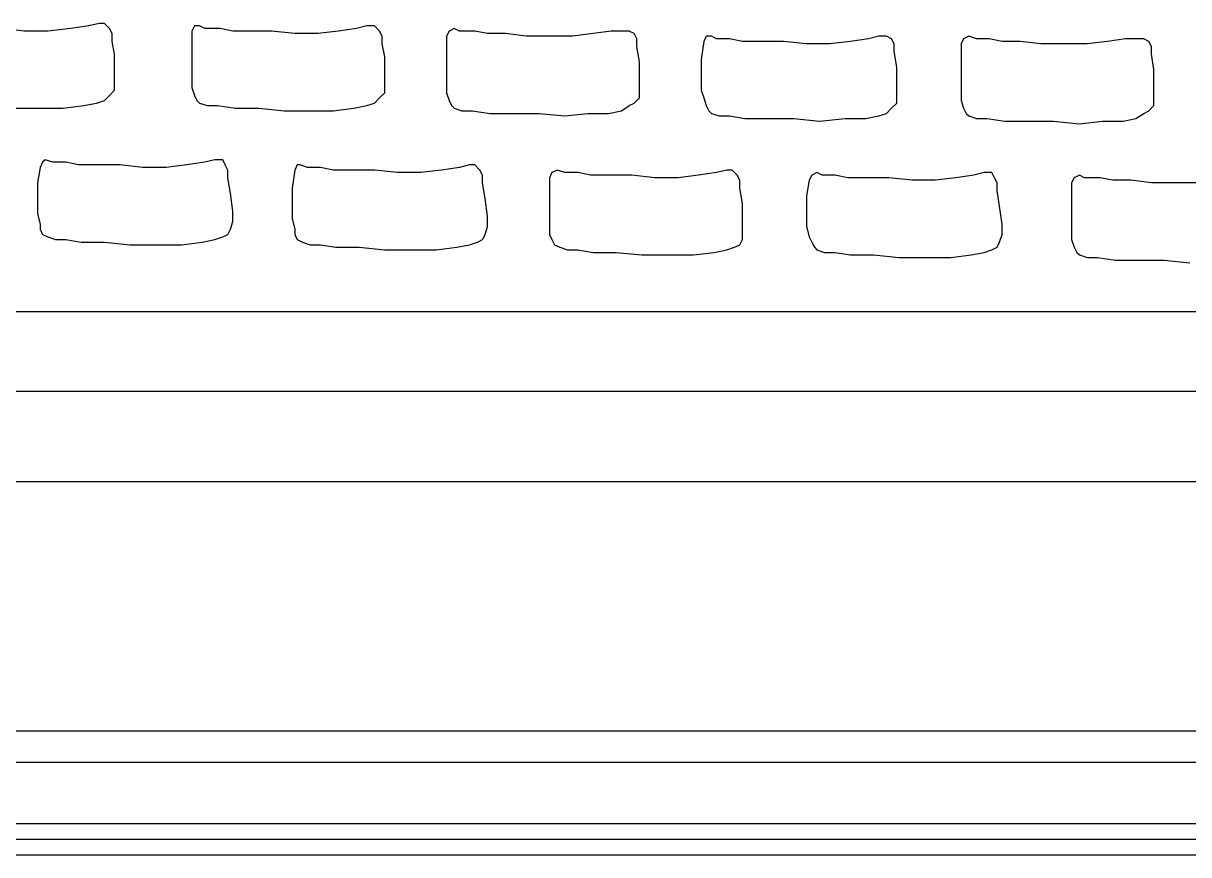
# Model space of a CAD drawing. Header units: millimetres. Extents: x 37541 to 999880, y 4425 to 1416340.
# Drawn here: x 371511 to 372145, y 1338529 to 1338981 of the extents above; entities that cross this region are included whole.
import ezdxf

# ---------------------------------------------------------------- set-up
doc = ezdxf.new("R2010")
doc.units = ezdxf.units.MM
doc.header["$LTSCALE"] = 150
doc.layers.get('0').update_dxf_attribs({"lineweight": 0})
doc.layers.add('-----20 General Symbol', color=3, linetype='Continuous')

# ---------------------------------------------------------------- blocks, each defined once
blk = doc.blocks.new('lkjlak')
for p, q in [((479976.78, 239008.49), (479970.95, 239009.14)), ((479976.78, 239008.49), (479970.95, 239009.14)), ((479988.43, 239009.14), (479982.6, 239008.49)), ((479988.43, 239009.14), (479982.6, 239008.49)), ((479992.96, 239009.79), (479988.43, 239009.14)), ((479992.96, 239009.79), (479988.43, 239009.14)), ((479995.54, 239010.43), (479992.96, 239009.79)), ((479995.54, 239010.43), (479992.96, 239009.79)), ((479992.96, 239009.79), (479992.96, 239009.79)), ((479996.84, 239010.43), (479995.54, 239010.43)), ((479996.84, 239010.43), (479995.54, 239010.43)), ((479998.13, 239009.14), (479996.84, 239010.43)), ((479998.13, 239009.14), (479996.84, 239010.43)), ((479998.78, 239007.85), (479998.13, 239009.14)), ((479998.78, 239007.85), (479998.13, 239009.14)), ((480019.49, 239009.79), (480018.84, 239008.49)), ((480019.49, 239009.79), (480018.84, 239008.49)), ((480020.78, 239009.79), (480019.49, 239009.79)), ((480020.78, 239009.79), (480019.49, 239009.79)), ((480022.08, 239009.14), (480020.78, 239009.79)), ((480022.08, 239009.14), (480020.78, 239009.79)), ((480024.02, 239009.14), (480022.08, 239009.14)), ((480024.02, 239009.14), (480022.08, 239009.14)), ((480025.96, 239009.14), (480024.02, 239009.14)), ((480025.96, 239009.14), (480024.02, 239009.14)), ((480024.02, 239009.14), (480024.02, 239009.14)), ((480029.2, 239008.49), (480025.96, 239009.14)), ((480029.2, 239008.49), (480025.96, 239009.14)), ((480060.26, 239009.14), (480055.73, 239008.49)), ((480060.26, 239009.14), (480055.73, 239008.49)), ((480062.85, 239009.79), (480060.26, 239009.14)), ((480062.85, 239009.79), (480060.26, 239009.14)), ((480060.26, 239009.14), (480060.26, 239009.14)), ((480064.79, 239009.79), (480062.85, 239009.79)), ((480064.79, 239009.79), (480062.85, 239009.79)), ((480066.08, 239008.49), (480064.79, 239009.79)), ((480066.08, 239008.49), (480064.79, 239009.79)), ((480084.85, 239009.14), (480083.56, 239008.49)), ((480084.85, 239009.14), (480083.56, 239008.49)), ((480086.15, 239008.49), (480084.85, 239009.14)), ((480086.15, 239008.49), (480084.85, 239009.14)), ((479982.6, 239008.49), (479976.78, 239008.49)), ((479982.6, 239008.49), (479976.78, 239008.49)), ((479998.78, 239005.9), (479998.78, 239007.85)), ((479998.78, 239007.85), (479998.78, 239007.85)), ((479998.78, 239007.85), (479998.78, 239007.85)), ((479998.78, 239005.9), (479998.78, 239007.85)), ((479999.43, 239002.67), (479998.78, 239005.9)), ((479999.43, 239002.67), (479998.78, 239005.9)), ((480018.84, 239008.49), (480018.84, 239003.96)), ((480018.84, 239008.49), (480018.84, 239008.49)), ((480018.84, 239008.49), (480018.84, 239003.96)), ((480033.73, 239008.49), (480029.2, 239008.49)), ((480033.73, 239008.49), (480029.2, 239008.49)), ((480038.9, 239008.49), (480033.73, 239008.49)), ((480038.9, 239008.49), (480033.73, 239008.49)), ((480044.73, 239007.85), (480038.9, 239008.49)), ((480044.73, 239007.85), (480038.9, 239008.49)), ((480050.55, 239007.85), (480044.73, 239007.85)), ((480050.55, 239007.85), (480044.73, 239007.85)), ((480055.73, 239008.49), (480050.55, 239007.85)), ((480055.73, 239008.49), (480050.55, 239007.85)), ((480066.73, 239007.2), (480066.08, 239008.49)), ((480066.73, 239007.2), (480066.08, 239008.49)), ((480066.73, 239005.26), (480066.73, 239007.2)), ((480066.73, 239007.2), (480066.73, 239007.2)), ((480066.73, 239007.2), (480066.73, 239007.2)), ((480066.73, 239005.26), (480066.73, 239007.2)), ((480083.56, 239008.49), (480082.91, 239007.2)), ((480083.56, 239008.49), (480082.91, 239007.2)), ((480082.91, 239007.2), (480082.91, 239002.67)), ((480082.91, 239007.2), (480082.91, 239007.2)), ((480082.91, 239007.2), (480082.91, 239002.67)), ((480088.09, 239008.49), (480086.15, 239008.49)), ((480088.09, 239008.49), (480086.15, 239008.49)), ((480090.03, 239008.49), (480088.09, 239008.49)), ((480090.03, 239008.49), (480088.09, 239008.49)), ((480088.09, 239008.49), (480088.09, 239008.49)), ((480093.26, 239007.85), (480090.03, 239008.49)), ((480093.26, 239007.85), (480090.03, 239008.49)), ((480097.79, 239007.85), (480093.26, 239007.85)), ((480097.79, 239007.85), (480093.26, 239007.85)), ((480102.97, 239007.2), (480097.79, 239007.85)), ((480102.97, 239007.2), (480097.79, 239007.85)), ((480108.8, 239007.2), (480102.97, 239007.2)), ((480108.8, 239007.2), (480102.97, 239007.2)), ((480114.62, 239007.2), (480108.8, 239007.2)), ((480114.62, 239007.2), (480108.8, 239007.2)), ((480119.8, 239007.85), (480114.62, 239007.2)), ((480119.8, 239007.85), (480114.62, 239007.2)), ((480124.33, 239008.49), (480119.8, 239007.85)), ((480124.33, 239008.49), (480119.8, 239007.85)), ((480126.92, 239008.49), (480124.33, 239008.49)), ((480126.92, 239008.49), (480124.33, 239008.49)), ((480124.33, 239008.49), (480124.33, 239008.49)), ((480128.86, 239008.49), (480126.92, 239008.49)), ((480128.86, 239008.49), (480126.92, 239008.49)), ((480130.15, 239007.85), (480128.86, 239008.49)), ((480130.15, 239007.85), (480128.86, 239008.49)), ((480130.8, 239006.55), (480130.15, 239007.85)), ((480130.8, 239006.55), (480130.15, 239007.85)), ((480130.8, 239004.61), (480130.8, 239006.55)), ((480130.8, 239006.55), (480130.8, 239006.55)), ((480130.8, 239006.55), (480130.8, 239006.55)), ((480130.8, 239004.61), (480130.8, 239006.55)), ((480147.63, 239005.9), (480146.98, 239001.37)), ((480147.63, 239005.9), (480146.98, 239001.37)), ((480148.27, 239007.2), (480147.63, 239005.9)), ((480148.27, 239007.2), (480147.63, 239005.9)), ((480147.63, 239005.9), (480147.63, 239005.9)), ((480149.57, 239007.2), (480148.27, 239007.2)), ((480149.57, 239007.2), (480148.27, 239007.2)), ((480150.86, 239006.55), (480149.57, 239007.2)), ((480150.86, 239006.55), (480149.57, 239007.2)), ((480152.8, 239006.55), (480150.86, 239006.55)), ((480152.8, 239006.55), (480150.86, 239006.55)), ((480154.1, 239006.55), (480152.8, 239006.55)), ((480154.1, 239006.55), (480152.8, 239006.55)), ((480152.8, 239006.55), (480152.8, 239006.55)), ((480157.33, 239005.9), (480154.1, 239006.55)), ((480157.33, 239005.9), (480154.1, 239006.55)), ((480161.86, 239005.9), (480157.33, 239005.9)), ((480161.86, 239005.9), (480157.33, 239005.9)), ((480167.69, 239005.9), (480161.86, 239005.9)), ((480167.69, 239005.9), (480161.86, 239005.9)), ((480173.51, 239005.26), (480167.69, 239005.9)), ((480173.51, 239005.26), (480167.69, 239005.9)), ((480184.51, 239005.9), (480179.34, 239005.26)), ((480184.51, 239005.9), (480179.34, 239005.26)), ((480189.04, 239006.55), (480184.51, 239005.9)), ((480189.04, 239006.55), (480184.51, 239005.9)), ((480191.63, 239007.2), (480189.04, 239006.55)), ((480191.63, 239007.2), (480189.04, 239006.55)), ((480189.04, 239006.55), (480189.04, 239006.55)), ((480193.57, 239007.2), (480191.63, 239007.2)), ((480193.57, 239007.2), (480191.63, 239007.2)), ((480194.87, 239006.55), (480193.57, 239007.2)), ((480194.87, 239006.55), (480193.57, 239007.2)), ((480195.52, 239005.26), (480194.87, 239006.55)), ((480195.52, 239005.26), (480194.87, 239006.55)), ((480212.99, 239006.55), (480212.34, 239005.26)), ((480212.99, 239006.55), (480212.34, 239005.26)), ((480214.28, 239007.2), (480212.99, 239006.55)), ((480214.28, 239007.2), (480212.99, 239006.55)), ((480216.22, 239006.55), (480214.28, 239007.2)), ((480216.22, 239006.55), (480214.28, 239007.2)), ((480217.52, 239006.55), (480216.22, 239006.55)), ((480217.52, 239006.55), (480216.22, 239006.55)), ((480219.46, 239006.55), (480217.52, 239006.55)), ((480219.46, 239006.55), (480217.52, 239006.55)), ((480217.52, 239006.55), (480217.52, 239006.55)), ((480222.7, 239005.9), (480219.46, 239006.55)), ((480222.7, 239005.9), (480219.46, 239006.55)), ((480227.23, 239005.9), (480222.7, 239005.9)), ((480227.23, 239005.9), (480222.7, 239005.9)), ((480232.4, 239005.26), (480227.23, 239005.9)), ((480232.4, 239005.26), (480227.23, 239005.9)), ((480249.23, 239005.9), (480244.05, 239005.26)), ((480249.23, 239005.9), (480244.05, 239005.26)), ((480253.76, 239006.55), (480249.23, 239005.9)), ((480253.76, 239006.55), (480249.23, 239005.9)), ((480256.35, 239006.55), (480253.76, 239006.55)), ((480256.35, 239006.55), (480253.76, 239006.55)), ((480253.76, 239006.55), (480253.76, 239006.55)), ((480258.29, 239006.55), (480256.35, 239006.55)), ((480258.29, 239006.55), (480256.35, 239006.55)), ((480259.58, 239005.9), (480258.29, 239006.55)), ((480259.58, 239005.9), (480258.29, 239006.55)), ((480260.23, 239004.61), (480259.58, 239005.9)), ((480260.23, 239004.61), (480259.58, 239005.9)), ((480018.84, 239003.96), (480018.84, 239000.08)), ((480018.84, 239003.96), (480018.84, 239000.08)), ((480067.38, 239002.02), (480066.73, 239005.26)), ((480067.38, 239002.02), (480066.73, 239005.26)), ((480131.45, 239000.73), (480130.8, 239004.61)), ((480131.45, 239000.73), (480130.8, 239004.61)), ((480179.34, 239005.26), (480173.51, 239005.26)), ((480179.34, 239005.26), (480173.51, 239005.26)), ((480195.52, 239003.32), (480195.52, 239005.26)), ((480195.52, 239005.26), (480195.52, 239005.26)), ((480195.52, 239005.26), (480195.52, 239005.26)), ((480195.52, 239003.32), (480195.52, 239005.26)), ((480196.16, 238999.43), (480195.52, 239003.32)), ((480196.16, 238999.43), (480195.52, 239003.32)), ((480212.34, 239005.26), (480212.34, 239000.73)), ((480212.34, 239005.26), (480212.34, 239005.26)), ((480212.34, 239005.26), (480212.34, 239000.73)), ((480238.23, 239005.26), (480232.4, 239005.26)), ((480238.23, 239005.26), (480232.4, 239005.26)), ((480244.05, 239005.26), (480238.23, 239005.26)), ((480244.05, 239005.26), (480238.23, 239005.26)), ((480260.23, 239002.67), (480260.23, 239004.61)), ((480260.23, 239004.61), (480260.23, 239004.61)), ((480260.23, 239004.61), (480260.23, 239004.61)), ((480260.23, 239002.67), (480260.23, 239004.61)), ((479999.43, 238998.14), (479999.43, 239002.67)), ((479999.43, 238998.14), (479999.43, 239002.67)), ((480018.84, 239000.08), (480018.84, 238996.2)), ((480018.84, 239000.08), (480018.84, 238996.2)), ((480067.38, 238997.49), (480067.38, 239002.02)), ((480067.38, 238997.49), (480067.38, 239002.02)), ((480082.91, 239002.67), (480082.91, 238998.79)), ((480082.91, 239002.67), (480082.91, 238998.79)), ((480131.45, 238996.2), (480131.45, 239000.73)), ((480131.45, 238996.2), (480131.45, 239000.73)), ((480146.98, 239001.37), (480146.98, 238997.49)), ((480146.98, 239001.37), (480146.98, 238997.49)), ((480212.34, 239000.73), (480212.34, 238996.84)), ((480212.34, 239000.73), (480212.34, 238996.84)), ((480260.88, 238998.79), (480260.23, 239002.67)), ((480260.88, 238998.79), (480260.23, 239002.67)), ((479999.43, 238994.9), (479999.43, 238998.14)), ((479999.43, 238994.9), (479999.43, 238998.14)), ((480067.38, 238994.26), (480067.38, 238997.49)), ((480067.38, 238994.26), (480067.38, 238997.49)), ((480082.91, 238998.79), (480082.91, 238994.9)), ((480082.91, 238998.79), (480082.91, 238994.9)), ((480146.98, 238997.49), (480146.98, 238993.61)), ((480146.98, 238997.49), (480146.98, 238993.61)), ((480196.16, 238994.9), (480196.16, 238999.43)), ((480196.16, 238994.9), (480196.16, 238999.43)), ((480260.88, 238994.26), (480260.88, 238998.79)), ((480260.88, 238994.26), (480260.88, 238998.79)), ((479999.43, 238993.61), (479999.43, 238994.9)), ((479999.43, 238993.61), (479999.43, 238994.9)), ((479999.43, 238994.9), (479999.43, 238994.9)), ((480018.84, 238996.2), (480018.84, 238994.26)), ((480018.84, 238996.2), (480018.84, 238994.26)), ((480018.84, 238994.26), (480019.49, 238992.31)), ((480018.84, 238994.26), (480018.84, 238994.26)), ((480018.84, 238994.26), (480019.49, 238992.31)), ((480067.38, 238992.96), (480067.38, 238994.26)), ((480067.38, 238992.96), (480067.38, 238994.26)), ((480067.38, 238994.26), (480067.38, 238994.26)), ((480082.91, 238994.9), (480082.91, 238992.96)), ((480082.91, 238994.9), (480082.91, 238992.96)), ((480131.45, 238992.96), (480131.45, 238996.2)), ((480131.45, 238992.96), (480131.45, 238996.2)), ((480196.16, 238991.67), (480196.16, 238994.9)), ((480196.16, 238991.67), (480196.16, 238994.9)), ((480212.34, 238996.84), (480212.34, 238992.96)), ((480212.34, 238996.84), (480212.34, 238992.96)), ((480260.88, 238991.02), (480260.88, 238994.26)), ((480260.88, 238991.02), (480260.88, 238994.26)), ((479996.84, 238991.02), (479998.13, 238992.31)), ((479996.84, 238991.02), (479998.13, 238992.31)), ((479998.13, 238992.31), (479999.43, 238993.61)), ((479998.13, 238992.31), (479999.43, 238993.61)), ((480019.49, 238992.31), (480020.14, 238991.02)), ((480019.49, 238992.31), (480020.14, 238991.02)), ((480064.79, 238990.37), (480066.08, 238991.67)), ((480064.79, 238990.37), (480066.08, 238991.67)), ((480066.08, 238991.67), (480067.38, 238992.96)), ((480066.08, 238991.67), (480067.38, 238992.96)), ((480082.91, 238992.96), (480083.56, 238991.02)), ((480082.91, 238992.96), (480082.91, 238992.96)), ((480082.91, 238992.96), (480083.56, 238991.02)), ((480130.15, 238990.37), (480131.45, 238991.67)), ((480130.15, 238990.37), (480131.45, 238991.67)), ((480131.45, 238991.67), (480131.45, 238992.96)), ((480131.45, 238991.67), (480131.45, 238992.96)), ((480131.45, 238992.96), (480131.45, 238992.96)), ((480146.98, 238993.61), (480147.63, 238991.67)), ((480146.98, 238993.61), (480147.63, 238991.67)), ((480147.63, 238991.67), (480148.27, 238989.73)), ((480147.63, 238991.67), (480147.63, 238991.67)), ((480147.63, 238991.67), (480148.27, 238989.73)), ((480196.16, 238990.37), (480196.16, 238991.67)), ((480196.16, 238990.37), (480196.16, 238991.67)), ((480196.16, 238991.67), (480196.16, 238991.67)), ((480212.34, 238992.96), (480212.34, 238991.02)), ((480212.34, 238992.96), (480212.34, 238991.02)), ((479974.19, 238989.08), (479980.66, 238989.08)), ((479974.19, 238989.08), (479980.66, 238989.08)), ((479980.66, 238989.08), (479986.48, 238989.08)), ((479980.66, 238989.08), (479986.48, 238989.08)), ((479986.48, 238989.08), (479991.66, 238989.73)), ((479986.48, 238989.08), (479991.66, 238989.73)), ((479991.66, 238989.73), (479994.9, 238990.37)), ((479991.66, 238989.73), (479994.9, 238990.37)), ((479994.9, 238990.37), (479996.84, 238991.02)), ((479994.9, 238990.37), (479996.84, 238991.02)), ((479994.9, 238990.37), (479994.9, 238990.37)), ((480020.14, 238991.02), (480020.78, 238990.37)), ((480020.14, 238991.02), (480020.78, 238990.37)), ((480020.78, 238990.37), (480022.72, 238989.73)), ((480020.78, 238990.37), (480022.72, 238989.73)), ((480022.72, 238989.73), (480025.31, 238989.73)), ((480022.72, 238989.73), (480022.72, 238989.73)), ((480022.72, 238989.73), (480025.31, 238989.73)), ((480025.31, 238989.73), (480029.84, 238989.08)), ((480025.31, 238989.73), (480029.84, 238989.08)), ((480029.84, 238989.08), (480035.67, 238989.08)), ((480029.84, 238989.08), (480035.67, 238989.08)), ((480035.67, 238989.08), (480042.14, 238988.43)), ((480035.67, 238989.08), (480042.14, 238988.43)), ((480042.14, 238988.43), (480048.61, 238988.43)), ((480042.14, 238988.43), (480048.61, 238988.43)), ((480048.61, 238988.43), (480054.44, 238988.43)), ((480048.61, 238988.43), (480054.44, 238988.43)), ((480054.44, 238988.43), (480059.61, 238989.08)), ((480054.44, 238988.43), (480059.61, 238989.08)), ((480059.61, 238989.08), (480062.85, 238989.73)), ((480059.61, 238989.08), (480062.85, 238989.73)), ((480062.85, 238989.73), (480064.79, 238990.37)), ((480062.85, 238989.73), (480064.79, 238990.37)), ((480062.85, 238989.73), (480062.85, 238989.73)), ((480083.56, 238991.02), (480084.2, 238989.73)), ((480083.56, 238991.02), (480084.2, 238989.73)), ((480084.2, 238989.73), (480084.85, 238989.08)), ((480084.2, 238989.73), (480084.85, 238989.08)), ((480084.85, 238989.08), (480086.79, 238988.43)), ((480084.85, 238989.08), (480086.79, 238988.43)), ((480086.79, 238988.43), (480089.38, 238988.43)), ((480086.79, 238988.43), (480086.79, 238988.43)), ((480086.79, 238988.43), (480089.38, 238988.43)), ((480089.38, 238988.43), (480093.91, 238987.78)), ((480089.38, 238988.43), (480093.91, 238987.78)), ((480123.68, 238987.78), (480126.92, 238988.43)), ((480123.68, 238987.78), (480126.92, 238988.43)), ((480126.92, 238988.43), (480128.86, 238989.73)), ((480126.92, 238988.43), (480128.86, 238989.73)), ((480126.92, 238988.43), (480126.92, 238988.43)), ((480128.86, 238989.73), (480130.15, 238990.37)), ((480128.86, 238989.73), (480130.15, 238990.37)), ((480148.27, 238989.73), (480148.92, 238988.43)), ((480148.27, 238989.73), (480148.92, 238988.43)), ((480148.92, 238988.43), (480149.57, 238987.78)), ((480148.92, 238988.43), (480149.57, 238987.78)), ((480193.57, 238987.78), (480194.87, 238989.08)), ((480193.57, 238987.78), (480194.87, 238989.08)), ((480194.87, 238989.08), (480196.16, 238990.37)), ((480194.87, 238989.08), (480196.16, 238990.37)), ((480212.34, 238991.02), (480212.99, 238989.08)), ((480212.34, 238991.02), (480212.34, 238991.02)), ((480212.34, 238991.02), (480212.99, 238989.08)), ((480212.99, 238989.08), (480213.64, 238987.78)), ((480212.99, 238989.08), (480213.64, 238987.78)), ((480258.29, 238987.78), (480259.58, 238988.43)), ((480258.29, 238987.78), (480259.58, 238988.43)), ((480259.58, 238988.43), (480260.88, 238989.73)), ((480259.58, 238988.43), (480260.88, 238989.73)), ((480260.88, 238989.73), (480260.88, 238991.02)), ((480260.88, 238989.73), (480260.88, 238991.02)), ((480260.88, 238991.02), (480260.88, 238991.02)), ((480093.91, 238987.78), (480099.74, 238987.78)), ((480093.91, 238987.78), (480099.74, 238987.78)), ((480099.74, 238987.78), (480106.21, 238987.78)), ((480099.74, 238987.78), (480106.21, 238987.78)), ((480106.21, 238987.78), (480112.68, 238987.14)), ((480106.21, 238987.78), (480112.68, 238987.14)), ((480112.68, 238987.14), (480118.5, 238987.78)), ((480112.68, 238987.14), (480118.5, 238987.78)), ((480118.5, 238987.78), (480123.68, 238987.78)), ((480118.5, 238987.78), (480123.68, 238987.78)), ((480149.57, 238987.78), (480151.51, 238987.14)), ((480149.57, 238987.78), (480151.51, 238987.14)), ((480151.51, 238987.14), (480154.1, 238987.14)), ((480151.51, 238987.14), (480151.51, 238987.14)), ((480151.51, 238987.14), (480154.1, 238987.14)), ((480154.1, 238987.14), (480157.98, 238986.49)), ((480154.1, 238987.14), (480157.98, 238986.49)), ((480157.98, 238986.49), (480163.8, 238986.49)), ((480157.98, 238986.49), (480163.8, 238986.49)), ((480163.8, 238986.49), (480170.28, 238986.49)), ((480163.8, 238986.49), (480170.28, 238986.49)), ((480170.28, 238986.49), (480176.75, 238985.84)), ((480170.28, 238986.49), (480176.75, 238985.84)), ((480176.75, 238985.84), (480183.22, 238986.49)), ((480176.75, 238985.84), (480183.22, 238986.49)), ((480183.22, 238986.49), (480188.4, 238986.49)), ((480183.22, 238986.49), (480188.4, 238986.49)), ((480188.4, 238986.49), (480191.63, 238987.14)), ((480188.4, 238986.49), (480191.63, 238987.14)), ((480191.63, 238987.14), (480193.57, 238987.78)), ((480191.63, 238987.14), (480193.57, 238987.78)), ((480191.63, 238987.14), (480191.63, 238987.14)), ((480213.64, 238987.78), (480214.28, 238987.14)), ((480213.64, 238987.78), (480214.28, 238987.14)), ((480214.28, 238987.14), (480216.22, 238986.49)), ((480214.28, 238987.14), (480216.22, 238986.49)), ((480216.22, 238986.49), (480218.81, 238986.49)), ((480216.22, 238986.49), (480216.22, 238986.49)), ((480216.22, 238986.49), (480218.81, 238986.49)), ((480218.81, 238986.49), (480223.34, 238985.84)), ((480218.81, 238986.49), (480223.34, 238985.84)), ((480223.34, 238985.84), (480229.17, 238985.84)), ((480223.34, 238985.84), (480229.17, 238985.84)), ((480229.17, 238985.84), (480235.64, 238985.84)), ((480229.17, 238985.84), (480235.64, 238985.84)), ((480235.64, 238985.84), (480242.11, 238985.2)), ((480235.64, 238985.84), (480242.11, 238985.2)), ((480242.11, 238985.2), (480247.94, 238985.84)), ((480242.11, 238985.2), (480247.94, 238985.84)), ((480247.94, 238985.84), (480253.11, 238985.84)), ((480247.94, 238985.84), (480253.11, 238985.84)), ((480253.11, 238985.84), (480256.35, 238986.49)), ((480253.11, 238985.84), (480256.35, 238986.49)), ((480256.35, 238986.49), (480258.29, 238987.78)), ((480256.35, 238986.49), (480258.29, 238987.78)), ((480256.35, 238986.49), (480256.35, 238986.49)), ((479980.66, 238974.19), (479980.01, 238970.31)), ((479980.66, 238974.19), (479980.01, 238970.31)), ((479981.31, 238975.49), (479980.66, 238974.19)), ((479981.31, 238975.49), (479980.66, 238974.19)), ((479980.66, 238974.19), (479980.66, 238974.19)), ((479981.95, 238976.14), (479981.31, 238975.49)), ((479981.95, 238976.14), (479981.31, 238975.49)), ((479983.9, 238975.49), (479981.95, 238976.14)), ((479983.9, 238975.49), (479981.95, 238976.14)), ((479985.19, 238975.49), (479983.9, 238975.49)), ((479985.19, 238975.49), (479983.9, 238975.49)), ((479987.13, 238975.49), (479985.19, 238975.49)), ((479987.13, 238975.49), (479985.19, 238975.49)), ((479985.19, 238975.49), (479985.19, 238975.49)), ((479990.37, 238974.84), (479987.13, 238975.49)), ((479990.37, 238974.84), (479987.13, 238975.49)), ((479994.9, 238974.84), (479990.37, 238974.84)), ((479994.9, 238974.84), (479990.37, 238974.84)), ((480000.72, 238974.84), (479994.9, 238974.84)), ((480000.72, 238974.84), (479994.9, 238974.84)), ((480006.55, 238974.19), (480000.72, 238974.84)), ((480006.55, 238974.19), (480000.72, 238974.84)), ((480012.37, 238974.19), (480006.55, 238974.19)), ((480012.37, 238974.19), (480006.55, 238974.19)), ((480017.55, 238974.84), (480012.37, 238974.19)), ((480017.55, 238974.84), (480012.37, 238974.19)), ((480022.08, 238975.49), (480017.55, 238974.84)), ((480022.08, 238975.49), (480017.55, 238974.84)), ((480024.67, 238976.14), (480022.08, 238975.49)), ((480024.67, 238976.14), (480022.08, 238975.49)), ((480022.08, 238975.49), (480022.08, 238975.49)), ((480026.61, 238976.14), (480024.67, 238976.14)), ((480026.61, 238976.14), (480024.67, 238976.14)), ((480027.25, 238974.84), (480026.61, 238976.14)), ((480027.25, 238974.84), (480026.61, 238976.14)), ((480027.9, 238973.55), (480027.25, 238974.84)), ((480027.9, 238973.55), (480027.25, 238974.84)), ((480045.38, 238974.84), (480044.73, 238973.55)), ((480045.38, 238974.84), (480044.73, 238973.55)), ((480046.02, 238974.84), (480045.38, 238974.84)), ((480046.02, 238974.84), (480045.38, 238974.84)), ((480047.96, 238974.19), (480046.02, 238974.84)), ((480047.96, 238974.19), (480046.02, 238974.84)), ((480049.26, 238974.19), (480047.96, 238974.19)), ((480049.26, 238974.19), (480047.96, 238974.19)), ((480051.2, 238974.19), (480049.26, 238974.19)), ((480051.2, 238974.19), (480049.26, 238974.19)), ((480049.26, 238974.19), (480049.26, 238974.19)), ((480054.44, 238973.55), (480051.2, 238974.19)), ((480054.44, 238973.55), (480051.2, 238974.19)), ((480086.15, 238974.19), (480081.62, 238973.55)), ((480086.15, 238974.19), (480081.62, 238973.55)), ((480088.73, 238974.84), (480086.15, 238974.19)), ((480088.73, 238974.84), (480086.15, 238974.19)), ((480086.15, 238974.19), (480086.15, 238974.19)), ((480090.03, 238974.84), (480088.73, 238974.84)), ((480090.03, 238974.84), (480088.73, 238974.84)), ((480091.32, 238973.55), (480090.03, 238974.84)), ((480091.32, 238973.55), (480090.03, 238974.84)), ((480027.9, 238971.61), (480027.9, 238973.55)), ((480027.9, 238973.55), (480027.9, 238973.55)), ((480027.9, 238973.55), (480027.9, 238973.55)), ((480027.9, 238971.61), (480027.9, 238973.55)), ((480028.55, 238967.72), (480027.9, 238971.61)), ((480028.55, 238967.72), (480027.9, 238971.61)), ((480044.73, 238973.55), (480044.08, 238969.02)), ((480044.73, 238973.55), (480044.08, 238969.02)), ((480044.73, 238973.55), (480044.73, 238973.55)), ((480058.97, 238973.55), (480054.44, 238973.55)), ((480058.97, 238973.55), (480054.44, 238973.55)), ((480064.79, 238973.55), (480058.97, 238973.55)), ((480064.79, 238973.55), (480058.97, 238973.55)), ((480070.61, 238972.9), (480064.79, 238973.55)), ((480070.61, 238972.9), (480064.79, 238973.55)), ((480076.44, 238972.9), (480070.61, 238972.9)), ((480076.44, 238972.9), (480070.61, 238972.9)), ((480081.62, 238973.55), (480076.44, 238972.9)), ((480081.62, 238973.55), (480076.44, 238972.9)), ((480091.97, 238972.25), (480091.32, 238973.55)), ((480091.97, 238972.25), (480091.32, 238973.55)), ((480091.97, 238970.31), (480091.97, 238972.25)), ((480091.97, 238972.25), (480091.97, 238972.25)), ((480091.97, 238972.25), (480091.97, 238972.25)), ((480091.97, 238970.31), (480091.97, 238972.25)), ((480109.44, 238972.9), (480108.8, 238971.61)), ((480109.44, 238972.9), (480108.8, 238971.61)), ((480108.8, 238971.61), (480108.8, 238967.72)), ((480108.8, 238971.61), (480108.8, 238971.61)), ((480108.8, 238971.61), (480108.8, 238967.72)), ((480110.74, 238973.55), (480109.44, 238972.9)), ((480110.74, 238973.55), (480109.44, 238972.9)), ((480112.68, 238972.9), (480110.74, 238973.55)), ((480112.68, 238972.9), (480110.74, 238973.55)), ((480113.97, 238972.9), (480112.68, 238972.9)), ((480113.97, 238972.9), (480112.68, 238972.9)), ((480115.92, 238972.9), (480113.97, 238972.9)), ((480115.92, 238972.9), (480113.97, 238972.9)), ((480113.97, 238972.9), (480113.97, 238972.9)), ((480119.15, 238972.25), (480115.92, 238972.9)), ((480119.15, 238972.25), (480115.92, 238972.9)), ((480123.68, 238972.25), (480119.15, 238972.25)), ((480123.68, 238972.25), (480119.15, 238972.25)), ((480129.51, 238972.25), (480123.68, 238972.25)), ((480129.51, 238972.25), (480123.68, 238972.25)), ((480135.33, 238971.61), (480129.51, 238972.25)), ((480135.33, 238971.61), (480129.51, 238972.25)), ((480141.15, 238971.61), (480135.33, 238971.61)), ((480141.15, 238971.61), (480135.33, 238971.61)), ((480146.33, 238972.25), (480141.15, 238971.61)), ((480146.33, 238972.25), (480141.15, 238971.61)), ((480150.86, 238972.9), (480146.33, 238972.25)), ((480150.86, 238972.9), (480146.33, 238972.25)), ((480153.45, 238973.55), (480150.86, 238972.9)), ((480153.45, 238973.55), (480150.86, 238972.9)), ((480150.86, 238972.9), (480150.86, 238972.9)), ((480154.74, 238973.55), (480153.45, 238973.55)), ((480154.74, 238973.55), (480153.45, 238973.55)), ((480156.04, 238972.25), (480154.74, 238973.55)), ((480156.04, 238972.25), (480154.74, 238973.55)), ((480156.69, 238970.96), (480156.04, 238972.25)), ((480156.69, 238970.96), (480156.04, 238972.25)), ((480156.69, 238969.02), (480156.69, 238970.96)), ((480156.69, 238970.96), (480156.69, 238970.96)), ((480156.69, 238970.96), (480156.69, 238970.96)), ((480156.69, 238969.02), (480156.69, 238970.96)), ((480174.16, 238970.96), (480173.51, 238967.08)), ((480174.16, 238970.96), (480173.51, 238967.08)), ((480174.81, 238972.25), (480174.16, 238970.96)), ((480174.81, 238972.25), (480174.16, 238970.96)), ((480174.16, 238970.96), (480174.16, 238970.96)), ((480176.1, 238972.9), (480174.81, 238972.25)), ((480176.1, 238972.9), (480174.81, 238972.25)), ((480177.4, 238972.25), (480176.1, 238972.9)), ((480177.4, 238972.25), (480176.1, 238972.9)), ((480178.69, 238972.25), (480177.4, 238972.25)), ((480178.69, 238972.25), (480177.4, 238972.25)), ((480180.63, 238972.25), (480178.69, 238972.25)), ((480180.63, 238972.25), (480178.69, 238972.25)), ((480178.69, 238972.25), (480178.69, 238972.25)), ((480183.87, 238971.61), (480180.63, 238972.25)), ((480183.87, 238971.61), (480180.63, 238972.25)), ((480188.4, 238971.61), (480183.87, 238971.61)), ((480188.4, 238971.61), (480183.87, 238971.61)), ((480194.22, 238971.61), (480188.4, 238971.61)), ((480194.22, 238971.61), (480188.4, 238971.61)), ((480200.05, 238970.96), (480194.22, 238971.61)), ((480200.05, 238970.96), (480194.22, 238971.61)), ((480205.87, 238970.96), (480200.05, 238970.96)), ((480205.87, 238970.96), (480200.05, 238970.96)), ((480211.05, 238971.61), (480205.87, 238970.96)), ((480211.05, 238971.61), (480205.87, 238970.96)), ((480215.58, 238972.25), (480211.05, 238971.61)), ((480215.58, 238972.25), (480211.05, 238971.61)), ((480218.17, 238972.9), (480215.58, 238972.25)), ((480218.17, 238972.9), (480215.58, 238972.25)), ((480215.58, 238972.25), (480215.58, 238972.25)), ((480220.11, 238972.9), (480218.17, 238972.9)), ((480220.11, 238972.9), (480218.17, 238972.9)), ((480220.75, 238971.61), (480220.11, 238972.9)), ((480220.75, 238971.61), (480220.11, 238972.9)), ((480221.4, 238970.31), (480220.75, 238971.61)), ((480221.4, 238970.31), (480220.75, 238971.61)), ((480240.82, 238971.61), (480240.17, 238970.31)), ((480240.82, 238971.61), (480240.17, 238970.31)), ((480242.11, 238972.25), (480240.82, 238971.61)), ((480242.11, 238972.25), (480240.82, 238971.61)), ((480243.4, 238971.61), (480242.11, 238972.25)), ((480243.4, 238971.61), (480242.11, 238972.25)), ((480245.35, 238971.61), (480243.4, 238971.61)), ((480245.35, 238971.61), (480243.4, 238971.61)), ((480247.29, 238971.61), (480245.35, 238971.61)), ((480247.29, 238971.61), (480245.35, 238971.61)), ((480245.35, 238971.61), (480245.35, 238971.61)), ((480250.52, 238970.96), (480247.29, 238971.61)), ((480250.52, 238970.96), (480247.29, 238971.61)), ((480255.05, 238970.96), (480250.52, 238970.96)), ((480255.05, 238970.96), (480250.52, 238970.96)), ((480260.23, 238970.31), (480255.05, 238970.96)), ((480260.23, 238970.31), (480255.05, 238970.96)), ((479980.01, 238970.31), (479980.01, 238966.43)), ((479980.01, 238970.31), (479980.01, 238966.43)), ((480044.08, 238969.02), (480044.08, 238965.13)), ((480044.08, 238969.02), (480044.08, 238965.13)), ((480092.62, 238966.43), (480091.97, 238970.31)), ((480092.62, 238966.43), (480091.97, 238970.31)), ((480157.33, 238965.13), (480156.69, 238969.02)), ((480157.33, 238965.13), (480156.69, 238969.02)), ((480221.4, 238968.37), (480221.4, 238970.31)), ((480221.4, 238970.31), (480221.4, 238970.31)), ((480221.4, 238970.31), (480221.4, 238970.31)), ((480221.4, 238968.37), (480221.4, 238970.31)), ((480222.05, 238964.49), (480221.4, 238968.37)), ((480222.05, 238964.49), (480221.4, 238968.37)), ((480240.17, 238970.31), (480240.17, 238965.78)), ((480240.17, 238970.31), (480240.17, 238970.31)), ((480240.17, 238970.31), (480240.17, 238965.78)), ((480266.06, 238970.31), (480260.23, 238970.31)), ((480266.06, 238970.31), (480260.23, 238970.31)), ((480271.88, 238970.31), (480266.06, 238970.31)), ((480271.88, 238970.31), (480266.06, 238970.31)), ((479980.01, 238966.43), (479980.01, 238962.55)), ((479980.01, 238966.43), (479980.01, 238962.55)), ((480029.2, 238963.19), (480028.55, 238967.72)), ((480029.2, 238963.19), (480028.55, 238967.72)), ((480044.08, 238965.13), (480044.08, 238961.25)), ((480044.08, 238965.13), (480044.08, 238961.25)), ((480093.26, 238961.9), (480092.62, 238966.43)), ((480093.26, 238961.9), (480092.62, 238966.43)), ((480108.8, 238967.72), (480108.8, 238963.84)), ((480108.8, 238967.72), (480108.8, 238963.84)), ((480157.33, 238960.6), (480157.33, 238965.13)), ((480157.33, 238960.6), (480157.33, 238965.13)), ((480173.51, 238967.08), (480173.51, 238963.19)), ((480173.51, 238967.08), (480173.51, 238963.19)), ((480240.17, 238965.78), (480240.17, 238961.9)), ((480240.17, 238965.78), (480240.17, 238961.9)), ((479980.01, 238962.55), (479980.66, 238959.96)), ((479980.01, 238962.55), (479980.66, 238959.96)), ((480029.2, 238960.6), (480029.2, 238963.19)), ((480029.2, 238960.6), (480029.2, 238963.19)), ((480108.8, 238963.84), (480108.8, 238959.96)), ((480108.8, 238963.84), (480108.8, 238959.96)), ((480173.51, 238963.19), (480173.51, 238959.31)), ((480173.51, 238963.19), (480173.51, 238959.31)), ((480222.7, 238959.96), (480222.05, 238964.49)), ((480222.7, 238959.96), (480222.05, 238964.49)), ((479980.66, 238959.96), (479980.66, 238958.66)), ((479980.66, 238959.96), (479980.66, 238959.96)), ((479980.66, 238959.96), (479980.66, 238958.66)), ((480028.55, 238958.66), (480029.2, 238960.6)), ((480028.55, 238958.66), (480029.2, 238960.6)), ((480029.2, 238960.6), (480029.2, 238960.6)), ((480044.08, 238961.25), (480044.73, 238958.66)), ((480044.08, 238961.25), (480044.73, 238958.66)), ((480092.62, 238957.37), (480093.26, 238959.31)), ((480092.62, 238957.37), (480093.26, 238959.31)), ((480093.26, 238959.31), (480093.26, 238961.9)), ((480093.26, 238959.31), (480093.26, 238961.9)), ((480093.26, 238959.31), (480093.26, 238959.31)), ((480108.8, 238959.96), (480108.8, 238957.37)), ((480108.8, 238959.96), (480108.8, 238957.37)), ((480157.33, 238958.02), (480157.33, 238960.6)), ((480157.33, 238958.02), (480157.33, 238960.6)), ((480173.51, 238959.31), (480174.16, 238956.72)), ((480173.51, 238959.31), (480174.16, 238956.72)), ((480222.7, 238957.37), (480222.7, 238959.96)), ((480222.7, 238957.37), (480222.7, 238959.96)), ((480240.17, 238961.9), (480240.17, 238958.02)), ((480240.17, 238961.9), (480240.17, 238958.02)), ((479980.66, 238958.66), (479981.31, 238957.37)), ((479980.66, 238958.66), (479981.31, 238957.37)), ((479981.31, 238957.37), (479982.6, 238956.72)), ((479981.31, 238957.37), (479982.6, 238956.72)), ((479982.6, 238956.72), (479984.54, 238956.07)), ((479982.6, 238956.72), (479984.54, 238956.07)), ((479984.54, 238956.07), (479987.13, 238956.07)), ((479984.54, 238956.07), (479984.54, 238956.07)), ((479984.54, 238956.07), (479987.13, 238956.07)), ((479987.13, 238956.07), (479991.01, 238955.43)), ((479987.13, 238956.07), (479991.01, 238955.43)), ((480021.43, 238955.43), (480024.67, 238956.07)), ((480021.43, 238955.43), (480024.67, 238956.07)), ((480024.67, 238956.07), (480026.61, 238956.72)), ((480024.67, 238956.07), (480026.61, 238956.72)), ((480024.67, 238956.07), (480024.67, 238956.07)), ((480026.61, 238956.72), (480027.9, 238957.37)), ((480026.61, 238956.72), (480027.9, 238957.37)), ((480027.9, 238957.37), (480028.55, 238958.66)), ((480027.9, 238957.37), (480028.55, 238958.66)), ((480044.73, 238958.66), (480044.73, 238957.37)), ((480044.73, 238958.66), (480044.73, 238958.66)), ((480044.73, 238958.66), (480044.73, 238957.37)), ((480044.73, 238957.37), (480045.38, 238956.07)), ((480044.73, 238957.37), (480045.38, 238956.07)), ((480045.38, 238956.07), (480046.67, 238955.43)), ((480045.38, 238956.07), (480046.67, 238955.43)), ((480090.68, 238955.43), (480091.97, 238956.07)), ((480090.68, 238955.43), (480091.97, 238956.07)), ((480091.97, 238956.07), (480092.62, 238957.37)), ((480091.97, 238956.07), (480092.62, 238957.37)), ((480108.8, 238957.37), (480109.44, 238956.07)), ((480108.8, 238957.37), (480108.8, 238957.37)), ((480108.8, 238957.37), (480109.44, 238956.07)), ((480109.44, 238956.07), (480110.09, 238954.78)), ((480109.44, 238956.07), (480110.09, 238954.78)), ((480156.69, 238954.78), (480157.33, 238956.07)), ((480156.69, 238954.78), (480157.33, 238956.07)), ((480157.33, 238956.07), (480157.33, 238958.02)), ((480157.33, 238956.07), (480157.33, 238958.02)), ((480157.33, 238958.02), (480157.33, 238958.02)), ((480174.16, 238956.72), (480174.81, 238955.43)), ((480174.16, 238956.72), (480174.16, 238956.72)), ((480174.16, 238956.72), (480174.81, 238955.43)), ((480222.05, 238955.43), (480222.7, 238957.37)), ((480222.05, 238955.43), (480222.7, 238957.37)), ((480222.7, 238957.37), (480222.7, 238957.37)), ((480240.17, 238958.02), (480240.17, 238956.07)), ((480240.17, 238958.02), (480240.17, 238956.07)), ((480240.17, 238956.07), (480240.82, 238954.13)), ((480240.17, 238956.07), (480240.17, 238956.07)), ((480240.17, 238956.07), (480240.82, 238954.13)), ((479991.01, 238955.43), (479996.84, 238955.43)), ((479991.01, 238955.43), (479996.84, 238955.43)), ((479996.84, 238955.43), (480003.31, 238954.78)), ((479996.84, 238955.43), (480003.31, 238954.78)), ((480003.31, 238954.78), (480009.78, 238954.78)), ((480003.31, 238954.78), (480009.78, 238954.78)), ((480009.78, 238954.78), (480016.25, 238954.78)), ((480009.78, 238954.78), (480016.25, 238954.78)), ((480016.25, 238954.78), (480021.43, 238955.43)), ((480016.25, 238954.78), (480021.43, 238955.43)), ((480046.67, 238955.43), (480048.61, 238954.78)), ((480046.67, 238955.43), (480048.61, 238954.78)), ((480048.61, 238954.78), (480051.2, 238954.78)), ((480048.61, 238954.78), (480048.61, 238954.78)), ((480048.61, 238954.78), (480051.2, 238954.78)), ((480051.2, 238954.78), (480055.08, 238954.13)), ((480051.2, 238954.78), (480055.08, 238954.13)), ((480055.08, 238954.13), (480060.91, 238954.13)), ((480055.08, 238954.13), (480060.91, 238954.13)), ((480060.91, 238954.13), (480067.38, 238953.49)), ((480060.91, 238954.13), (480067.38, 238953.49)), ((480067.38, 238953.49), (480073.85, 238953.49)), ((480067.38, 238953.49), (480073.85, 238953.49)), ((480073.85, 238953.49), (480080.32, 238953.49)), ((480073.85, 238953.49), (480080.32, 238953.49)), ((480080.32, 238953.49), (480085.5, 238954.13)), ((480080.32, 238953.49), (480085.5, 238954.13)), ((480085.5, 238954.13), (480088.73, 238954.78)), ((480085.5, 238954.13), (480088.73, 238954.78)), ((480088.73, 238954.78), (480090.68, 238955.43)), ((480088.73, 238954.78), (480090.68, 238955.43)), ((480088.73, 238954.78), (480088.73, 238954.78)), ((480110.09, 238954.78), (480111.39, 238954.13)), ((480110.09, 238954.78), (480111.39, 238954.13)), ((480111.39, 238954.13), (480113.33, 238953.49)), ((480111.39, 238954.13), (480113.33, 238953.49)), ((480113.33, 238953.49), (480115.92, 238953.49)), ((480113.33, 238953.49), (480113.33, 238953.49)), ((480113.33, 238953.49), (480115.92, 238953.49)), ((480115.92, 238953.49), (480119.8, 238952.84)), ((480115.92, 238953.49), (480119.8, 238952.84)), ((480150.21, 238952.84), (480153.45, 238953.49)), ((480150.21, 238952.84), (480153.45, 238953.49)), ((480153.45, 238953.49), (480155.39, 238954.13)), ((480153.45, 238953.49), (480155.39, 238954.13)), ((480153.45, 238953.49), (480153.45, 238953.49)), ((480155.39, 238954.13), (480156.69, 238954.78)), ((480155.39, 238954.13), (480156.69, 238954.78)), ((480174.81, 238955.43), (480175.45, 238954.13)), ((480174.81, 238955.43), (480175.45, 238954.13)), ((480175.45, 238954.13), (480176.1, 238953.49)), ((480175.45, 238954.13), (480176.1, 238953.49)), ((480176.1, 238953.49), (480178.04, 238952.84)), ((480176.1, 238953.49), (480178.04, 238952.84)), ((480218.17, 238952.84), (480220.11, 238953.49)), ((480218.17, 238952.84), (480220.11, 238953.49)), ((480220.11, 238953.49), (480221.4, 238954.13)), ((480220.11, 238953.49), (480221.4, 238954.13)), ((480221.4, 238954.13), (480222.05, 238955.43)), ((480221.4, 238954.13), (480222.05, 238955.43)), ((480240.82, 238954.13), (480241.46, 238952.84)), ((480240.82, 238954.13), (480241.46, 238952.84)), ((480119.8, 238952.84), (480125.62, 238952.84)), ((480119.8, 238952.84), (480125.62, 238952.84)), ((480125.62, 238952.84), (480132.09, 238952.19)), ((480125.62, 238952.84), (480132.09, 238952.19)), ((480132.09, 238952.19), (480138.57, 238952.19)), ((480132.09, 238952.19), (480138.57, 238952.19)), ((480138.57, 238952.19), (480145.04, 238952.19)), ((480138.57, 238952.19), (480145.04, 238952.19)), ((480145.04, 238952.19), (480150.21, 238952.84)), ((480145.04, 238952.19), (480150.21, 238952.84)), ((480178.04, 238952.84), (480180.63, 238952.84)), ((480178.04, 238952.84), (480178.04, 238952.84)), ((480178.04, 238952.84), (480180.63, 238952.84)), ((480180.63, 238952.84), (480184.51, 238952.19)), ((480180.63, 238952.84), (480184.51, 238952.19)), ((480184.51, 238952.19), (480190.34, 238952.19)), ((480184.51, 238952.19), (480190.34, 238952.19)), ((480190.34, 238952.19), (480196.81, 238951.54)), ((480190.34, 238952.19), (480196.81, 238951.54)), ((480196.81, 238951.54), (480203.28, 238951.54)), ((480196.81, 238951.54), (480203.28, 238951.54)), ((480203.28, 238951.54), (480209.75, 238951.54)), ((480203.28, 238951.54), (480209.75, 238951.54)), ((480209.75, 238951.54), (480214.93, 238952.19)), ((480209.75, 238951.54), (480214.93, 238952.19)), ((480214.93, 238952.19), (480218.17, 238952.84)), ((480214.93, 238952.19), (480218.17, 238952.84)), ((480218.17, 238952.84), (480218.17, 238952.84)), ((480241.46, 238952.84), (480242.11, 238952.19)), ((480241.46, 238952.84), (480242.11, 238952.19)), ((480242.11, 238952.19), (480244.05, 238951.54)), ((480242.11, 238952.19), (480244.05, 238951.54)), ((480244.05, 238951.54), (480246.64, 238951.54)), ((480244.05, 238951.54), (480244.05, 238951.54)), ((480244.05, 238951.54), (480246.64, 238951.54)), ((480246.64, 238951.54), (480251.17, 238950.9)), ((480246.64, 238951.54), (480251.17, 238950.9)), ((480251.17, 238950.9), (480257, 238950.9)), ((480251.17, 238950.9), (480257, 238950.9)), ((480257, 238950.9), (480263.47, 238950.9)), ((480257, 238950.9), (480263.47, 238950.9)), ((480263.47, 238950.9), (480269.94, 238950.25)), ((480263.47, 238950.9), (480269.94, 238950.25)), ((479835.05, 238937.95), (480292.59, 238937.95)), ((479835.05, 238937.95), (480292.59, 238937.95)), ((479977.42, 238917.89), (479958.01, 238917.89)), ((479977.42, 238917.89), (479958.01, 238917.89)), ((479998.13, 238917.89), (479977.42, 238917.89)), ((479998.13, 238917.89), (479977.42, 238917.89)), ((480018.84, 238917.89), (479998.13, 238917.89)), ((480018.84, 238917.89), (479998.13, 238917.89)), ((480040.2, 238917.89), (480018.84, 238917.89)), ((480040.2, 238917.89), (480018.84, 238917.89)), ((480061.55, 238917.89), (480040.2, 238917.89)), ((480061.55, 238917.89), (480040.2, 238917.89)), ((480082.91, 238917.89), (480061.55, 238917.89)), ((480082.91, 238917.89), (480061.55, 238917.89)), ((480104.27, 238917.89), (480082.91, 238917.89)), ((480104.27, 238917.89), (480082.91, 238917.89)), ((480124.98, 238917.89), (480104.27, 238917.89)), ((480124.98, 238917.89), (480104.27, 238917.89)), ((480145.68, 238917.89), (480124.98, 238917.89)), ((480145.68, 238917.89), (480124.98, 238917.89)), ((480165.75, 238917.89), (480145.68, 238917.89)), ((480165.75, 238917.89), (480145.68, 238917.89)), ((480184.51, 238917.89), (480165.75, 238917.89)), ((480184.51, 238917.89), (480165.75, 238917.89)), ((480202.63, 238917.89), (480184.51, 238917.89)), ((480202.63, 238917.89), (480184.51, 238917.89)), ((480219.46, 238917.89), (480202.63, 238917.89)), ((480219.46, 238917.89), (480202.63, 238917.89)), ((480234.99, 238917.89), (480219.46, 238917.89)), ((480234.99, 238917.89), (480219.46, 238917.89)), ((480249.23, 238917.89), (480234.99, 238917.89)), ((480249.23, 238917.89), (480234.99, 238917.89)), ((480262.17, 238917.89), (480249.23, 238917.89)), ((480262.17, 238917.89), (480249.23, 238917.89)), ((480272.53, 238917.89), (480262.17, 238917.89)), ((480272.53, 238917.89), (480262.17, 238917.89)), ((479715.33, 238895.24), (480409.08, 238895.24)), ((481205.08, 238832.47), (479449.99, 238832.47)), ((479449.99, 238824.7), (481205.08, 238824.7)), ((481163.01, 238809.17), (479484.94, 238809.17)), ((479484.94, 238805.29), (481163.01, 238805.29)), ((479484.94, 238801.4), (481163.01, 238801.4))]:
    blk.add_line(p, q)

msp = doc.modelspace()

# ---------------------------------------------------------------- block references
at = {"layer": '-----20 General Symbol', "xscale": 2.161992537151013, "yscale": 2.161992537151013, "zscale": 2.161992537151013}
msp.add_blockref('lkjlak', (-666194.788, 822241.81), dxfattribs=at)

doc.saveas('drawing.dxf')
